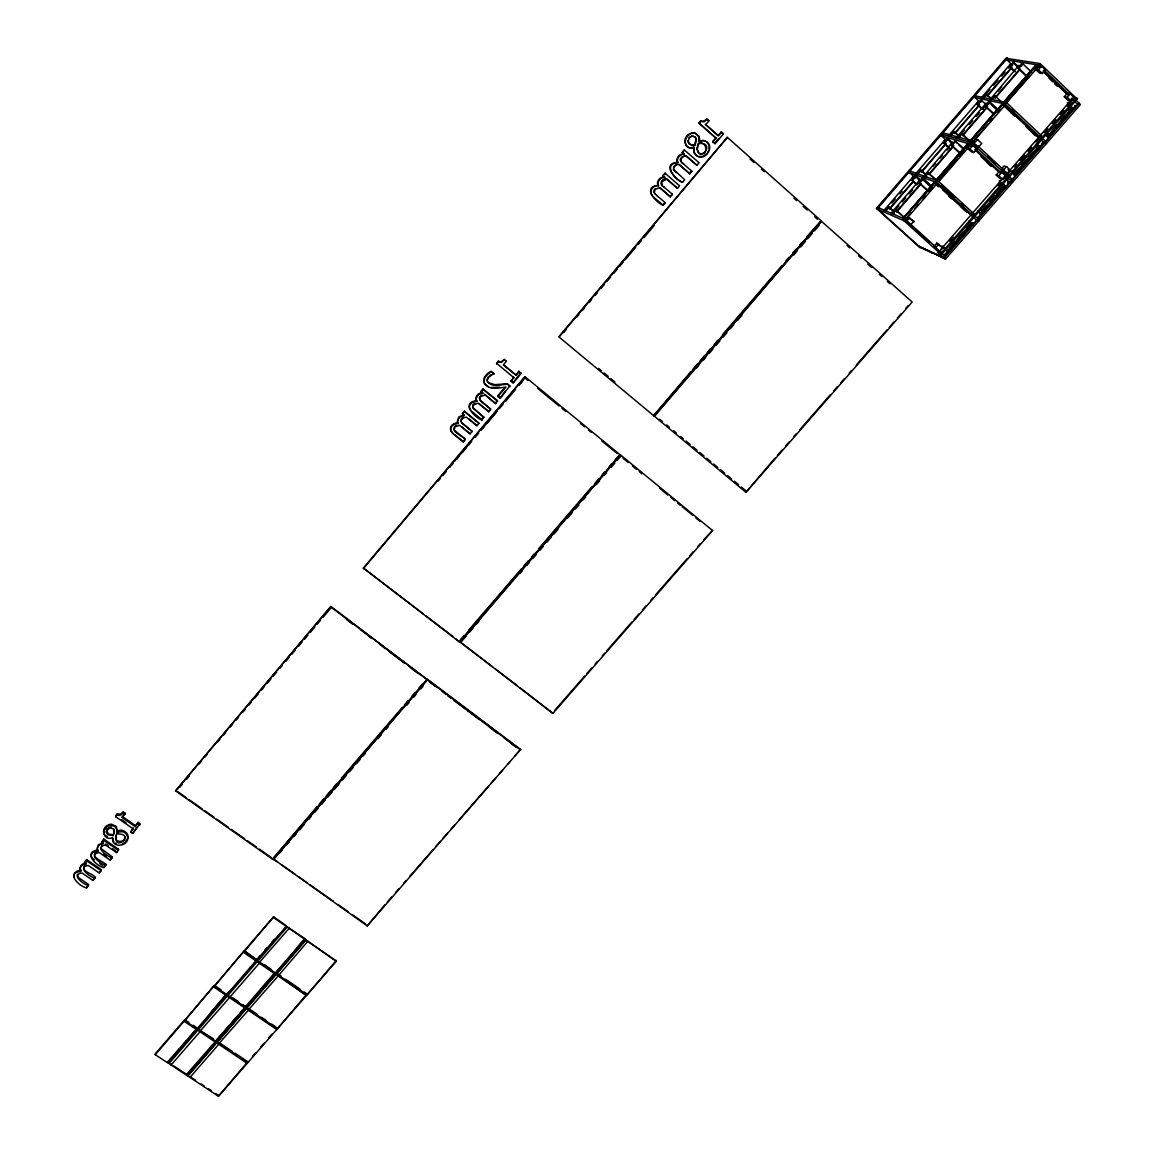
<?xml version="1.0" encoding="UTF-8"?>
<svg xmlns="http://www.w3.org/2000/svg" width="1154" height="1154" viewBox="0 0 1154 1154"><rect width="100%" height="100%" fill="white"/><g stroke="black" fill="none" stroke-linecap="round" stroke-linejoin="round"><path stroke-width="1.5" d="M286.264 925.71L273.628 916.824L244.215 950.838L257.068 960.359M257.227 961.744L275.186 974.063L246.004 1007.644L228.016 995.325L257.227 961.599M247.187 1063.368L247.201 1062.459L218.423 1096.3L187.77 1075.932L216.577 1042.783L247.187 1063.368L218.423 1096.3M247.793 1062.675L276.729 1029.541L246.177 1008.726L217.183 1042.091L247.793 1062.675L247.807 1061.767L234.911 1053.155M246.177 1008.726L217.168 1042.235M246.004 1007.644L275.186 974.063M246.783 1008.019L275.965 974.438L306.474 995.498L277.335 1028.849L246.783 1008.019L275.965 974.438M216.404 1041.716L245.398 1008.207L216.404 1041.716L198.387 1029.541L213.216 1038.658M243.581 952.396L256.448 961.21L227.237 994.95L214.355 986.223L243.609 951.56L256.275 960.359L226.862 994.532L226.891 993.81M103.658 830.808L104.293 834.212M227.41 996.176L245.398 1008.351M114.087 832.294L114.145 831.154A3.534 3.202 0.3 0 0 112.659 828.615L109.818 827.966L106.384 830.967M127.705 836.982L125.916 833.476L123.132 831.702L117.145 832.02L116.395 826.495L111.534 824.216A7.097 6.419 0.3 0 0 107.625 825.298C99.792 828.99 104.235 841.67 112.775 837.573C110.495 848.392 128.498 847.166 127.878 837.256M215.798 1042.423L186.991 1075.586L168.946 1063.526L197.781 1030.234L215.798 1042.423L186.991 1075.586M216.577 1042.783L187.77 1075.932M213.793 986.064L184.698 1020.54L213.793 986.064L226.444 994.82M214.355 986.223L243.609 951.56M483.93 381.224L485.069 377.185L488.733 373.434L491.388 371.833L494.128 374.069L491.114 371.299C486.627 373.319 481.579 378.57 484.651 383.734M479.242 397.784L480.684 401.087L490.782 409.381L488.733 411.79L478.073 403.092L473.443 405.04L472.751 407.881M184.15 1020.367L184.092 1021.247L197.002 1029.873L168.152 1063.18L155.227 1054.655L155.314 1053.746L184.15 1020.367L197.608 1029.166L197.276 1028.012M709.133 148.866L709.046 145.808M115.905 836.347C114.015 843.56 127.272 842.737 124.632 835.914M175.552 790.879L330.895 606.456L427.023 679.432L272.546 859.196L175.552 790.879L330.895 606.456M133.475 827.851L130.647 832.063L132.638 833.448L140.11 823.725L138.119 822.34L135.234 826.625L122.093 817.508L122.281 816.455L135.407 825.572M135.234 826.625L138.119 822.34M132.638 833.448L136.98 827.447M696.944 147.25C698.098 165.411 717.211 142.072 698.79 143.529L697.204 149.299L698.747 152.746M97.902 851.046L98.104 849.964C82.641 851.883 95.537 865.716 103.788 867.62L105.663 865.399C100.932 864.029 87.257 854.234 99.215 852.561L110.135 860.105L112.01 857.884C107.365 856.499 93.633 846.776 105.504 845.031L116.482 852.59L118.372 850.354L118.545 849.272L103.846 839.146L101.768 842.463L103.398 843.588C99.706 843.444 95.349 847.382 97.902 851.046L92.998 852.388L90.906 855.128M122.093 817.508L124.82 814.277L124.993 813.224L123.204 811.983L120.362 814.277L117.362 813.743L115.804 815.604L115.616 816.657L133.301 828.918L130.647 832.063M115.616 816.657L117.174 814.796L119.497 815.474L121.545 814.522L123.204 811.983M116.482 852.59L118.545 849.272M117.145 832.02C119.901 827.259 130.013 832.467 127.719 838.323M117.232 832.077L117.419 831.01M110.135 860.105L112.198 856.787L100.787 848.363L102.086 845.146M112.01 857.884L112.198 856.787M117.174 814.796L117.362 813.743M105.663 865.399L105.865 864.303C103.86 861.793 88.93 856.614 96.691 852.171M103.788 867.62L105.865 864.303M88.483 885.738C83.766 884.397 70.062 874.66 82.006 872.972L92.926 880.473L94.801 878.252C90.171 876.896 76.409 867.231 88.267 865.471L99.258 872.972L101.148 870.751L101.35 869.64L86.622 859.586L84.53 862.918L86.161 864.043C82.482 863.899 78.126 867.822 80.693 871.472C65.446 872.9 79.222 886.46 86.608 887.96L88.699 884.613L78.371 877.487L77.304 874.429M105.504 845.031L105.692 843.949L108.433 845.839M99.258 872.972L99.46 871.861M101.768 842.463L103.846 839.146M94.801 878.252L95.017 877.141C93.128 873.607 81.198 871.789 84.127 866.221M92.926 880.473L95.017 877.141M696.179 155.285L694.088 151.881L693.842 147.236L694.246 153.395L697.434 156.194M86.608 887.96L86.824 886.835M487.248 380.459L488.459 377.459L493.854 373.521M84.53 862.918L86.622 859.586M80.693 871.472L80.924 870.361C78.357 866.726 82.713 862.803 86.391 862.947M113.756 833.852L114.333 830.087A3.534 3.202 0.3 0 0 114.131 829.12M116.265 834.89C112.991 853.628 136.951 833.145 116.684 833.967L116.078 835.958M225.881 994.69L197.219 1028.762M113.943 832.784L113.222 835.655L107.769 834.703L106.24 832.38L107.423 828.485M457.518 420.503L459.869 416.81L464.153 415.454L462.307 413.579L464.341 411.156L478.997 423.33L476.948 425.739L466.202 417.099L463.547 417.777L460.821 420.503L462.033 423.229L472.13 431.466L470.096 433.875L459.422 425.235L454.806 427.168L454.113 429.995M167.474 1062.156L196.555 1028.906M697.449 145.577L698.242 143.269C706.594 139.951 709.364 155.285 699.887 153.525M653.698 190.742L655.371 188.491M680.283 159.194L682 156.901L685.808 155.675L696.915 165.282L699.05 162.757L684.351 149.977L682.216 152.516L684.322 154.16C680.081 154.001 675.811 158.487 678.018 162.642C662.324 163.68 674.845 179.635 682.562 182.289L684.683 179.764L673.215 169.133M127.56 838.612L124.863 842.434L122.281 843.906M707.907 152.011L708.686 150.438M103.788 830.649L107.437 826.351A7.097 6.434 0.3 0 1 111.332 825.269L114.967 826.437L117.232 830.274M488.185 376.925L486.974 379.911L487.666 381.96M454.575 426.562C451.185 432.577 463.143 435.75 465.264 439.587L463.23 441.982L452.469 433.24L450.752 430.413M461.427 418.426L460.98 421.845M472.65 405.242L473.198 404.463M479.53 397.077L480.078 396.298M673.417 166.969L675.855 164.878M498.211 361.216L496.797 363.755L498.211 361.216L501.225 361.894L504.24 359.428L506.289 361.39L503.332 364.895L516.17 375.396L518.824 371.372L516.17 375.396M698.689 123.002L701.012 121.127L698.689 123.002L716.273 138.379L712.696 141.697L715.696 138.134M123.175 815.373L124.993 813.224M469.606 408.905C467.918 404.578 472.837 401.015 476.818 401.39C474.496 397.409 478.795 393.125 482.834 393.283L480.973 391.422L483.021 388.999L497.388 400.64L495.629 403.64L484.622 394.379L495.629 403.64M662.757 175.61L665.382 173.374L662.757 175.61L664.834 177.283C660.622 177.11 656.337 181.596 658.559 185.722C653.121 184.856 648.058 191.636 652.544 195.892M702.036 121.718L707.157 119.324L708.888 120.867L705.801 124.517L718.452 135.797L721.538 132.147L723.457 133.864L715.192 143.659L712.696 141.697M464.153 415.454L462.552 414.171L464.341 411.156M481.232 391.985L483.021 388.999M682.216 152.516L684.351 149.977M488.589 382.811L494.922 384.671L507.169 383.705L509.852 385.898L500.129 398.303L497.648 395.952L504.471 387.859M511.193 381.296L513.775 377.344L511.193 381.296L513.141 382.883L521.074 373.492L518.824 371.372M705.253 124.286L717.889 135.552L721.538 132.147M497.937 396.514L505.914 387.066C498.759 387.917 487.219 390.903 483.887 381.974M463.23 441.982L465.033 438.967L454.936 430.759M483.627 416.94L481.853 419.941L483.627 416.94L473.544 408.689M488.733 411.79L490.508 408.804L480.425 400.525M495.34 403.063L497.388 400.64M500.129 398.303L505.394 391.163M513.141 382.883L520.771 372.958M662.656 204.936L665.267 202.758L663.161 205.268L653.323 196.815M669.796 196.483L672.421 194.29L670.301 196.8L659.771 187.713M689.198 173.504L691.866 171.268L689.731 173.792L679.201 164.661M714.614 143.399L718.754 138.509M664.214 187.121C658.573 185.015 661.026 178.336 666.348 178.755L677.456 188.333L679.576 185.808L664.877 173.086M363.351 568.042L525.027 376.738L620.087 454.791L459.321 641.869L363.351 568.042L423.403 613.942M558.839 336.723L727.352 137.326L559.099 337.069L653.698 415.671L821.158 220.818L727.352 137.326M363.438 568.59L525.027 376.738M454.676 461.11L467.024 446.511M482.372 428.35L495.989 412.454M520.454 383.301L524.998 377.921L527.926 380.459M186.328 779.037L188.65 776.296M199.065 763.962L201.387 761.222M204.864 757.111L207.172 754.384M217.587 742.051L219.909 739.31M223.386 735.199L225.694 732.458M230.324 726.977L232.646 724.25M236.123 720.139L238.431 717.399M243.061 711.917L245.384 709.176M248.846 705.065L251.168 702.324M254.645 698.213L258.107 694.117M261.583 690.005L263.905 687.265M267.367 683.154L270.844 679.042M273.166 676.302L276.628 672.191M280.105 668.079L282.427 665.353M285.903 661.242L289.365 657.131M291.688 654.39L295.164 650.279M298.626 646.168L302.103 642.057M304.425 639.316L307.887 635.219M310.21 632.479L314.84 626.997M317.148 624.256L320.624 620.145M322.947 617.404L331.054 607.826M438.001 481.276L440.323 478.521M442.876 475.506L446.281 471.481M449.699 467.442L453.104 463.403M456.522 459.379L458.917 456.537M462.408 452.411L465.884 448.286M468.207 445.545L471.697 441.405M475.073 437.424L478.665 433.168M480.987 430.413L484.478 426.288M486.8 423.547L497.259 411.17M499.437 408.603L503.072 404.289M505.394 401.549L515.535 389.547M518.983 385.465L522.445 381.383M563.787 332.453L566.109 329.712M576.553 317.35L578.875 314.609M582.366 310.484L584.689 307.743M589.319 302.247L591.641 299.506M595.132 295.381L597.455 292.64M600.931 288.514L604.407 284.389M606.73 281.648L610.206 277.537M613.697 273.411L617.174 269.286M619.496 266.545L622.972 262.434M625.295 259.679L635.739 247.331M638.061 244.576L641.552 240.465M643.874 237.71L654.318 225.362M179.937 787.1L182.26 784.345M186.905 778.849L189.227 776.094M316.975 806.718L272.546 859.196M319.312 803.992L323.985 798.554M326.337 795.827L331.01 790.389M333.347 787.663L336.853 783.58M341.526 778.142L402.342 707.388M404.679 704.661L408.184 700.579M411.689 696.497L415.195 692.414M418.7 688.332L422.22 684.25M460.331 639.907L463.836 635.811M468.538 630.358L521.291 568.951M523.642 566.225L528.33 560.772M531.85 556.675L534.187 553.949M538.875 548.482L591.641 487.089M595.161 482.992L598.681 478.896M602.186 474.813L604.537 472.073M609.225 466.62L611.577 463.894M615.096 459.797L620.087 454.791M690.799 371.689L653.698 415.671M693.136 368.963L697.824 363.524M700.161 360.798L704.834 355.36M707.186 352.634L710.691 348.551M714.196 344.469L717.716 340.372M722.39 334.934L782.051 265.492M785.571 261.41L789.076 257.328M792.582 253.245L796.087 249.163M799.607 245.081L801.943 242.354M806.617 236.916L821.158 220.818M273.325 858.98L427.672 679.389L520.584 749.436L367.26 925.912L273.325 858.98L277.725 862.081M459.927 641.855L620.549 454.964L712.581 530.537L552.881 713.374L459.927 641.855L492.729 666.94M654.13 415.887L821.417 221.236L654.462 416.305L745.96 492.325L912.179 302.016L821.417 221.236M273.325 859.744L427.672 679.389M460.085 642.461L620.549 454.964M279.816 852.878L282.153 850.166M286.812 844.742L289.149 842.031M293.823 836.592L296.145 833.88M299.651 829.813L304.324 824.374M308.608 819.383L310.945 816.657M314.566 812.459L318.086 808.348M321.461 804.425L325.139 800.155M327.491 797.414L332.193 791.947M334.545 789.206L338.987 784.042M342.493 779.96L345.998 775.877M349.503 771.81L353.023 767.713M356.413 763.76L360.019 759.563M363.207 755.87L365.457 753.245M378.022 738.632L381.44 734.665M385.999 729.357L388.263 726.703M406.771 705.195L409.107 702.469M413.781 697.03L416.118 694.319M420.792 688.88L423.129 686.154M461.34 641.696L466.028 636.243M469.548 632.161L473.053 628.064M476.573 623.982L478.91 621.256M519.906 573.567L522.257 570.841M526.931 565.388L529.282 562.662M532.787 558.565L536.307 554.483M539.827 550.4L543.433 546.188M546.823 542.25L551.525 536.769M553.603 534.374L558.118 529.109M567.494 518.204L572.038 512.91M575.442 508.943L578.846 504.99M583.39 499.696L585.669 497.057M596.243 484.752L599.662 480.771M604.234 475.448L606.586 472.722M611.274 467.269L614.779 463.187M617.13 460.46L620.636 456.378M696.453 368.169L698.79 365.443M703.464 360.005L705.801 357.293M709.306 353.211L712.811 349.128M716.317 345.06L719.822 340.978M723.327 336.896L726.832 332.828M730.338 328.746L733.843 324.663M737.348 320.596L742.022 315.157M793.678 255.048L797.154 251.009M800.631 246.97L805.261 241.575M807.569 238.892L812.2 233.497M814.464 230.887L819.152 225.419M876.434 208.326L1006.461 57.7L1007.586 57.873L877.343 208.73L876.434 208.326L920.07 247.749M877.011 208.571L1007.168 57.801M915.093 177.673L909.828 172.855L911.054 171.456L938.303 181.12L974.279 214.168L973.01 215.625L970.615 214.702M941.664 135.984L944.116 133.157L973.659 141.379L1004.398 105.908L1002.941 104.524L971.567 139.836L973.038 141.206L970.326 144.163L941.664 135.984L945.602 139.648M974.942 97.47L976.169 96.042L1006.403 102.533L1005.12 104.019L974.942 97.47L980.164 102.389M1012.404 65.086L1007.197 60.109L1008.423 58.681L1040.143 63.585L1075.788 97.787L1074.504 99.258L1071.734 98.725M883.805 210.619L913.045 176.778L915.584 177.702M915.468 173.98L944.895 139.922M948.559 135.682L978.174 101.408L981.001 102.028M981.448 97.614L1010.442 64.061M1018.131 66.11L1012.736 62.157L1013.255 62.792L1009.332 66.716L1014.438 71.577M155.227 1054.655L184.092 1021.247M244.201 951.675L273.628 916.824M884.628 210.533L884.613 209.682M921.426 180.803L914.891 175.538L919.204 179.894M916.29 173.893L916.276 173.042M978.188 102.273L977.351 102.36M916.637 184.784L911.501 180.082L915.281 176.302M926.446 174.99L920.315 169.883L917.315 173.951L916.521 173.663M948.574 147.726L943.438 142.966L947.275 139.144L951.184 142.779M958.397 135.177L953.55 131.282L950.55 135.35L949.367 134.744M982.083 109.125L976.962 104.322L980.842 100.441L980.366 99.778L987.002 104.985M992.094 99.1L985.905 93.979L982.905 98.061M885.06 210.922L887.339 208.297M891.883 203.032L895.288 199.079M899.846 193.814L902.111 191.189M913.088 178.495L912.237 177.716M986.526 93.517L990.002 89.493M993.479 85.468L998.109 80.102M1001.6 76.077L1005.076 72.053M1008.553 68.028L1010.861 65.345L1009.62 65.013M885.378 210.749L888.378 206.681L893.167 210.619M889.229 207.056L885.45 211.427L884.224 210.893M911.501 180.082L912.381 180.399L916.189 175.999M917.401 174.586L921.209 170.186M943.438 142.966L944.376 143.24L948.199 138.812L952.108 142.447M950.665 135.97L954.488 131.542M976.962 104.322L977.957 104.538L981.809 100.081M983.035 98.653L986.901 94.195M1009.332 66.716L1010.37 66.889L1014.236 62.403M889.402 208.773L913.405 181.005M921.238 171.932L946.121 143.154M954.517 133.446L979.558 104.466M987.117 95.724L1012.029 66.903M889.748 208.917L913.766 181.135M921.613 172.061L945.775 144.106M954.906 133.547L979.241 105.403M987.189 96.215L1011.669 67.884M890.672 213.605L920.257 179.389L922.868 180.341M923.965 175.999L952.497 142.13M956.204 137.845L986.18 103.182L989.065 103.817M963.806 148.376L954.502 140.629L954.949 141.351L951.069 145.216L960.142 153.626M956.998 137.744L958.267 137.514L961.296 133.402L970.168 141.033M930.73 186.818L921.757 178.625L923.489 178.625L931.422 185.895M952.512 142.995L951.675 143.082M904.159 217.212L895.345 209.639L892.316 213.75M927.83 191.059L918.743 182.736L922.58 178.928L921.757 178.625M936.745 180.529L927.657 172.422L924.642 176.548L923.82 176.245M994.041 114.65L985.011 106.139L987.435 103.326L988.935 102.216L997.821 110.596M1026.786 76.712L1017.77 68.115L1021.737 64.148L1021.203 63.513L1022.747 63.744L1031.618 72.226M894.249 211.254L898.851 205.931M902.298 201.936L905.746 197.954M909.208 193.959L912.655 189.963M917.257 184.64L920.704 180.659L919.449 180.341M933.254 166.162L935.562 163.479M940.193 158.127L942.515 155.444M947.145 150.092L949.468 147.409M962.133 132.768L964.47 130.07M969.129 124.675L972.62 120.636M976.125 116.597L979.616 112.558M983.121 108.505L986.612 104.466L985.343 104.134M991.113 99.273L994.633 95.205M998.152 91.137L1001.672 87.069M892.388 214.442L896.211 210.014M918.743 182.736L919.651 183.068L923.489 178.625M928.581 172.739L924.729 177.197L923.416 176.721M951.069 145.216L952.021 145.505L955.901 141.019M958.383 138.148L962.263 133.662M985.011 106.139L986.006 106.37L989.901 101.855L998.801 110.25M992.137 99.287L995.065 95.897L1001.412 101.898M1017.77 68.115L1018.823 68.288L1022.747 63.744M896.369 211.745L920.661 183.674M929.028 173.994L953.781 145.404M963.446 134.225L987.665 106.226M994.921 97.845L1019.689 69.226M896.73 211.903L921.036 183.818M928.97 174.643L953.435 146.37M962.667 135.696L987.29 107.235M995.253 98.047L1020.223 69.182M171.282 1058.261L167.719 1062.199M174.744 1054.266L179.36 1048.943M182.822 1044.947L186.27 1040.951M189.732 1036.956L194.348 1031.633M211.182 1012.188L226.17 994.705M226.876 994.056L229.213 991.358M260.213 955.555L256.577 960.027L286.466 926.547L273.628 917.632M264.915 950.131L267.266 947.42M271.969 941.981L274.32 939.269M197.608 1029.166L226.631 995.642L213.735 986.93M257.068 960.503L286.466 926.417M198.373 1029.685L227.41 996.032M304.945 938.664L287.245 926.95L257.847 961.037L275.806 973.356L304.959 938.707L297.732 946.799M903.063 218.337L934.74 181.755L976.89 220.472M936.009 180.298L967.903 143.485L970.932 146.039M970.456 140.543L1002.566 103.471M1003.85 101.985L1036.191 64.667M902.774 218.842L932.966 183.991M936.312 180.125L965.869 146.01M969.663 141.639L998.268 108.62M1000.258 106.312L999.854 107.697M1003.648 102.389L1033.609 67.812M903.423 218.495L935.144 181.899L971.48 215.495M936.399 180.442L968.321 143.601M970.86 140.658L1003.014 103.557L1039.538 138.076L1036.104 142.014M1004.283 102.086L1036.638 64.739L1039.249 67.235M903.625 218.77L903.596 217.89M932.98 184.871L932.129 184.957M967.571 144.986L969.447 144.914M970.514 141.553L970.5 140.658M1035.686 66.369L1037.706 66.124M200.32 1030.839L229.733 997.417L229.242 996.551L245.225 1007.456M289.164 928.292L259.881 961.83M904.13 217.702L935.029 182.923L936.485 184.265L906.15 219.274L895.345 209.639M937.697 179.836L968.235 144.596L969.692 145.952L939.154 181.192L937.106 179.635L939.154 181.192M1038.225 137.153L1040.865 137.816L1042.149 136.345L1005.004 101.263L1036.609 65.677L1038.066 67.062L1006.461 102.634L1029.368 76.207M929.893 189.343L932.244 186.631M905.226 219.289L879.406 208.095L878.194 209.494L903.971 220.731L905.226 219.289L936.154 247.302M909.828 172.855L937.034 182.577L938.303 181.12M1007.197 60.109L1038.86 65.086L1040.143 63.585M906.77 217.875L905.024 219.88L910.088 225.044L914.011 221.525L907.635 216.865L914.011 221.525M907.924 216.332L911.429 212.307M914.92 208.268L918.411 204.229M923.085 198.849L925.407 196.166M930.066 190.785L932.403 188.088M938.563 180.976L957.344 159.31M959.695 156.598L964.383 151.188M967.268 148.058L969.923 145L973.154 144.957L977.178 148.707L973.846 152.544L971.279 151.794L967.268 148.058L969.822 148.794L973.846 152.544M987.824 124.142L972.461 142.057L974.337 142.591L973.673 143.37L978.39 147.323L981.722 143.471L977.698 139.706L975.116 138.999M990.103 121.516L992.368 118.891M998.066 112.327L1000.345 109.702M1035.095 69.601L1038.254 66.153L1041.759 65.807L1045.769 69.644L1042.379 73.539L1039.552 73.077L1035.556 69.254L1038.384 69.716L1042.379 73.539M906.034 221.38L909.958 217.861M969.822 148.794L973.154 144.957M973.673 143.37L977.698 139.706M1038.384 69.716L1041.759 65.807M910.088 225.044L910.751 224.28M975.808 149.284L977.178 148.707M977.683 147.121L978.361 146.342M209.682 1048.135L211.99 1045.495M217.212 1039.48L223.01 1032.816M225.318 1030.147L229.963 1024.795M232.286 1022.127L238.07 1015.462M240.393 1012.794L245.037 1007.456L215.856 1040.72M260.804 989.295L274.94 973.24L259.001 962.162L259.535 963.013L230.338 996.58M304.786 939.14L275.59 972.534M305.175 939.414L275.806 973.356M276.571 973.731L305.94 939.947L336.391 961.239L307.079 994.791L276.571 973.875L305.94 939.947M217.183 1042.091L219.116 1043.375L248.471 1010.096L247.98 1009.231L276.729 1028.647L276.729 1029.541M307.858 941.275L278.821 975.159L278.302 974.365M936.716 243.234L934.105 246.235L939.183 251.413L943.121 247.951L936.716 243.234L943.121 247.951M996.19 174.961L998.83 171.917L1002.162 171.975L1006.144 175.696L1002.812 179.505L1000.157 178.654L996.19 174.961L998.83 175.797L1002.812 179.505M1001.369 169.003L1004.023 165.974L1006.692 166.782L1010.673 170.489L1007.341 174.312L1002.638 170.374L1003.316 169.609M1064.305 96.763L1066.974 93.69L1070.58 93.46L1074.547 97.253L1071.172 101.119L1068.243 100.542L1064.305 96.763L1067.205 97.325L1071.172 101.119M935.187 247.793L939.125 244.316M998.83 175.797L1002.162 171.975M1002.638 170.374L1006.692 166.782M1067.205 97.325L1070.58 93.46M940.524 249.841L1004.196 176.822M1006.548 174.124L1072.311 98.696M939.183 251.413L939.846 250.663M1004.745 176.23L1006.144 175.696M1006.62 174.081L1007.298 173.316M1073.061 97.888L1074.547 97.253M949.641 241.172L953.175 237.104M997.893 185.837L1000.345 183.024M1014.366 166.941L1016.66 164.315M1020.093 160.392L1024.665 155.141M1028.099 151.203L1031.532 147.265M1044.269 132.652L1047.731 128.7M1052.333 123.406L1055.78 119.453M1060.252 114.333L1063.844 110.207M1067.306 106.24L1070.825 102.201M941.303 251.976L940.048 253.418L903.971 220.731M1006.187 177.586L1008.74 174.658L978.001 145.995M1075.499 99.633L1080.447 104.538L945.443 259.174L937.769 252.365L940.712 253.721L1076.595 97.931L1077.447 98.768L941.577 254.515L938.159 252.538M950.03 247.288L954.747 241.893M958.267 237.854L962.984 232.459M966.518 228.405L971.221 223.01M981.665 211.052L986.396 205.614M989.959 201.546L994.69 196.122M997.056 193.396L1004.168 185.26M1013.472 174.6L1018.059 169.35M1021.492 165.397L1026.079 160.146M1028.373 157.521L1032.96 152.256M1036.407 148.318L1038.701 145.692M1046.692 136.518L1049 133.878M1052.462 129.912L1057.078 124.618M1060.54 120.651L1065.171 115.357M1068.633 111.39L1072.095 107.423M946.9 251.514L971.625 223.184M979.703 213.923L1004.6 185.405M1013.904 174.73L1039.148 145.808M1047.154 136.634L1072.556 107.51M1029.411 157.232L1031.719 154.578M945.314 253.866L972.072 223.357M980.063 214.197L1005.148 185.448M1014.38 174.889L1039.639 145.938M1047.644 136.763L1073.076 107.61M972.851 222.664L945.414 255.005L944.578 254.428L945.833 254.529M980.135 214.327L1005.033 185.794M1014.784 174.629L1039.581 146.212M1041.427 144.351L1041.874 143.586L1042.365 144.596L1041.514 143.788M1048.034 136.533L1072.989 107.928M978.217 217.212L979.068 217.125L978.203 216.332M944.924 255.654L948.92 251.918L942.4 246.004M1007.586 183.847L1008.639 182.649L1007.702 182.346M1071.878 108.144L1073.032 108.865L1075.73 105.692L1074.879 105.764L1075.816 106.283L1074.893 105.389M977.799 218.135L980.482 215.062M1038.542 146.5L1039.682 147.236L1043.216 143.183L1042.235 142.923M945.025 256.376L974.192 222.708M978.231 218.092L1009.649 182.346L1008.134 181.856M1012.173 179.447L1040.519 146.717M1041.673 145.39L1043.216 143.63M1048.467 137.614L1077.663 104.423M971.12 223.761L972.764 224.756L976.673 220.27M977.928 218.827L981.852 214.341L977.957 210.749M1039.682 147.236L1044.255 142.851L1042.653 142.447M1045.524 141.394L1049.491 136.836L1045.625 133.172M918.714 246.264L944.073 258.063L1079.235 103.225M252.437 1056.473L255.899 1052.491M260.53 1047.197L264.006 1043.23M268.637 1037.922L272.099 1033.955M305.276 995.974L277.335 1028.849M307.079 994.791L336.333 960.402M384.873 904.823L367.26 925.912M387.239 902.125L391.956 896.716M395.49 892.662L399.039 888.609M403.756 883.199L406.121 880.502M409.656 876.449L433.255 849.431M435.621 846.719L440.338 841.324M442.703 838.612L447.42 833.217M450.969 829.163L454.503 825.096M459.22 819.701L488.733 785.917M491.085 783.22L495.802 777.81M499.35 773.757L502.884 769.704M507.616 764.294L509.967 761.597M514.684 756.187L520.584 749.436M555.016 710.027L584.559 676.186M586.924 673.489L591.641 668.079M595.19 664.012L597.556 661.3M602.287 655.89L604.653 653.193M607.018 650.481L631.829 622.064M634.195 619.352L638.927 613.942M642.475 609.889L646.009 605.821M650.741 600.412L653.106 597.7M655.472 595.002L687.38 558.464M689.746 555.752L693.294 551.699M698.011 546.275L700.377 543.577M703.926 539.509L712.581 530.537M774.998 458.138L745.96 492.325M777.349 455.441L782.066 450.046M785.6 446.007L789.134 441.953M793.837 436.558L796.202 433.861M799.722 429.822L830.346 394.755M833.88 390.716L837.415 386.662M840.949 382.623L844.483 378.57M849.2 373.189L851.551 370.492M856.268 365.097L886.878 330.03M889.244 327.332L893.946 321.937M897.48 317.898L901.014 313.845M905.731 308.45L908.083 305.752M707.157 119.324L704.027 121.891L700.464 120.896M706.811 153.525L702.8 156.381L698.242 156.526M504.24 359.428L501.514 362.414L498.499 361.736M688.952 137.687L691.751 135.956L695.141 137.081A3.779 3.606 -65.7 0 1 696.439 140.124L695.083 145.332L693.395 145.563L689.053 143.731L687.697 140.947M190.093 1077.259L218.885 1044.139L218.539 1043.317M489.527 375.67L491.099 374.675M473.962 403.785L475.001 403.236M455.34 425.884L456.378 425.336M480.886 395.591L481.954 395.043M462.22 417.734L463.302 417.185M84.877 865.558L85.901 865.038M108.62 827.447L111.462 826.928M492.513 374.055L493.724 373.665M693.842 147.236L689.977 147.784M694.448 147.553C685.231 151.434 681.134 137.672 689.457 133.951A7.573 7.227 -65.7 0 1 693.54 132.869L695.386 133.33M484.896 394.942L480.338 396.861L479.646 399.702M686.341 155.949C681.423 155.53 678.451 161.675 683.673 164.056M677.456 188.333L666.853 179.058L661.646 181.827L662.468 185.462M116.871 832.899L118.415 832.582M186.371 1074.562L215.553 1041.341M463.908 414.863L458.6 417.185L457.547 421.989M482.834 393.283L482.574 392.721C478.218 392.504 474.02 397.365 476.818 401.39M113.409 834.587L109.183 834.328L106.442 831.327M683.788 153.9C679.562 153.727 675.292 158.213 677.499 162.368L678.018 162.642M664.329 176.995C660.117 176.822 655.847 181.293 658.068 185.419L658.559 185.722M80.924 870.361C77.318 870.087 72.327 873.246 74.245 877.285M510.14 386.446L507.457 384.253C501.038 384.383 491.777 387.946 487.406 381.426M278.316 974.293L281.345 976.298M274.537 973.067L245.297 1006.894M476.573 400.827C460.778 401.996 474.381 417.734 481.853 419.941M450.969 431.019C448.661 426.605 453.695 422.494 457.936 422.941L458.167 423.532C454.575 423.345 450.175 425.884 450.666 429.923M677.499 162.368C661.458 163.522 674.874 179.779 682.562 182.289M658.068 185.419C641.941 186.703 655.674 202.513 663.161 205.268M499.711 387.239L490.926 387.47M703.695 140.629L698.963 141.091L698.963 137.254L696.05 133.59M693.77 136.287C689.039 135.22 685.966 142.793 690.77 144.841M691.462 145.13L694.549 145.087L695.891 139.865A3.779 3.606 -65.7 0 0 694.593 136.836M170.951 1064.046L171.167 1064.926L200.104 1031.604L199.772 1030.782M1036.609 65.677L1038.066 67.062M1021.867 65.908L1018.838 65.417L989.916 99.749M1045.769 69.644L1040.995 65.691M1073.494 97.34L1076.595 97.931M1074.345 98.162L1077.447 98.768M1073.032 108.865L1067.219 102.821M995.065 95.897L994.041 95.681L991.026 99.807L990.118 99.605M989.901 101.855L988.026 102.014L988.935 102.216M1004.168 104.985L1002.292 104.379L1010.399 111.967M1047.745 135.956L1049.491 136.836M925.724 249.798L932.389 253.087M942.89 134.571L971.596 142.692L1007.471 176.129M948.199 138.812L946.439 138.898L947.275 139.144M968.235 144.596L969.692 145.952M705.599 141.177L703.147 140.384L698.963 141.091L699.67 139.23L698.877 135.999L694.838 133.085M1007.99 169.681L1010.673 170.489M1014.424 173.994L1016.126 174.918L1012.231 171.297M1011.077 178.481L1012.015 178.769M923.532 175.61L926.676 176.721M936.356 183.241L934.437 182.707L936.485 184.265M971.87 213.259L974.279 214.168M708.888 120.867L706.594 119.093M723.457 133.864L720.962 131.902M894.465 213.952L891.927 213.057M696.886 155.934C705.931 161.805 715.696 145.029 705.036 140.932M947.319 250.894L948.4 251.673M918.872 246.235L944.145 257.991M945.443 259.174L932.461 252.668M107.437 836.693L105 835.15M696.915 165.282L685.808 155.675M115.198 843.011L116.496 843.747M924.989 249.163L925.753 249.884M219.116 1043.375L218.971 1042.697M256.592 959.565L244.215 950.838M488.546 386.763L485.17 384.311M688.765 147.524C683.024 144.841 685.26 136.72 689.991 134.196A7.573 7.241 -65.6 0 1 694.088 133.114M173.807 1065.935L186.674 1074.403M191.189 1077.389L195.502 1080.231M201.243 1084.01L204.114 1085.9M208.412 1088.741L211.283 1090.631M215.596 1093.473L218.467 1095.362M186.155 1020.583L188.939 1022.444M193.107 1025.228L195.877 1027.089M220.573 1043.577L232.041 1051.236M214.399 985.357L221.337 990.06M232.834 997.835L238.532 1001.686M242.802 1004.586L245.643 1006.504M250.158 1009.562L257.299 1014.409M261.597 1017.309L265.896 1020.208M271.608 1024.088L275.907 1026.988M99.835 863.682L102.605 865.572M86.406 860.682L101.148 870.751M103.413 854.277L106.182 856.167M264.05 964.441L271.147 969.317M285.629 979.241L299.91 989.036M304.194 991.978L307.051 993.94M103.644 840.227L118.372 850.354M101.97 841.381L103.6 842.507L98.494 844.742L97.441 848.579M112.558 848.666L115.299 850.556M123.031 813.022L124.82 814.277M137.961 823.408L139.951 824.793M305.175 939.544L287.245 926.95M305.94 940.077L336.391 961.239M121.689 819.686L126.103 822.744M177.11 791.197L185.924 797.4M188.852 799.477L202.065 808.781M205.008 810.844L213.807 817.061M216.75 819.124L228.492 827.404M231.435 829.466L244.648 838.77M247.576 840.848L256.39 847.05M259.333 849.113L271.075 857.393M282.124 865.183L295.323 874.472M298.251 876.535L307.051 882.738M309.979 884.801L333.448 901.332M337.848 904.433L348.104 911.66M352.504 914.761L365.703 924.065M330.953 607.033L427.023 679.432M427.802 680.023L520.8 750.114M345.363 618.255L352.489 623.622M361.029 630.055L371.011 637.571M379.551 644.019L385.321 648.721M388.855 651.015L404.304 662.67M408.516 665.844L418.354 673.258M431.567 683.211L435.433 686.125M437.352 687.582L436.4 687.034M448.488 695.963L450.882 697.766M454.041 700.146L461.11 705.469M463.937 707.604L479.487 719.317M482.314 721.452L497.864 733.165M503.519 737.435L516.242 747.013M346.791 619.684L352.533 624.011M368.213 635.825L371.112 638.003M389.706 652.024L404.376 663.074M411.17 668.195L418.44 673.676M429.23 681.798L432.086 683.947M432.909 684.394L435.476 686.341M442.025 691.275L445.92 694.376M447.795 695.79L450.651 697.939M453.508 700.089L465.451 709.104M467.788 710.85L479.602 719.764M489.209 727.006L497.98 733.612M510.631 743.147L516.372 747.475M426.273 616.135L453.435 636.893M456.292 639.085L459.321 641.869M495.585 669.118L516.978 685.476M519.834 687.654L552.881 713.374M94.311 859.903L92.031 857.898L90.964 854.97M454.878 434.885L462.999 441.376M468.639 418.671L476.948 425.739M461.73 426.764L470.096 433.875M483.887 417.532L472.505 407.29M472.13 411.733L481.593 419.349M464.586 411.747L478.997 423.33M479.011 403.583L488.459 411.213M497.648 395.952L499.841 397.741M483.281 389.547L497.677 401.217M480.973 391.422L482.574 392.721M496.508 363.236L514.078 377.877M510.89 380.748L512.838 382.349M504.543 359.947L506.289 361.39M519.127 371.905L521.074 373.492M537.663 388.422L559.185 406.049M561.926 408.3L566.037 411.661M580.491 423.504L584.544 426.821M588.598 430.139L591.31 432.361M601.652 440.828L617.001 453.392M622.972 458.152L628.165 462.466M632.378 465.985L636.489 469.361M639.244 471.597L641.985 473.847M659.598 488.142L667.791 494.994M670.575 497.259L674.729 500.663M677.513 502.942L680.283 505.207M682.144 506.606L692.963 515.463M695.905 518.016L699.973 521.334M504.327 365.414L515.867 374.862M598.594 368.386L601.321 370.665M604.061 372.93L608.158 376.348M610.899 378.613L614.995 382.017M659.713 419.19L662.483 421.484M666.637 424.932L669.392 427.24M673.547 430.687L676.316 432.981M680.471 436.428L683.226 438.736M685.995 441.03L690.15 444.478M692.919 446.786L697.059 450.233M699.829 452.527L703.983 455.989M706.753 458.282L710.893 461.73M713.662 464.023L717.817 467.485M720.586 469.779L724.726 473.227M727.496 475.535L731.65 478.982M734.42 481.276L738.56 484.723M741.33 487.031L745.484 490.479M656.568 195.286L665.267 202.758M663.261 175.898L664.834 177.283M663.709 186.818L672.421 194.29M670.301 196.8L659.785 187.539L655.068 189.501L654.289 192.473M461.788 422.638L472.13 431.466M691.866 171.268L681.408 162.108L680.211 159.901M689.731 173.792L679.23 164.459C674.282 163.998 671.224 170.172 676.489 172.566M682.735 152.775L684.322 154.16M713.259 141.942L715.192 143.659M750.042 159.021L754.024 162.584M761.553 169.292L764.236 171.686M793.938 198.171L796.592 200.551M803.126 206.364L807.237 210.042M814.71 216.88L817.378 219.274M847.007 245.499L849.705 247.908M858.59 255.827L861.23 258.193M867.851 264.093L871.818 267.627M879.276 274.277L881.973 276.671M887.339 281.475L890.037 283.87M699.237 123.233L716.273 138.379M453.536 433.803L451.329 431.524M931.538 252.221L932.389 253.058M924.224 248.817L925.061 249.639L920.127 247.374L877.343 208.73M904.678 217.933L906.15 219.274M911.328 225.665L929.749 242.354M906.669 221.655L910.722 225.333M935.836 248.096L939.846 251.716M941.116 252.827L945.314 256.635M940.712 253.721L941.577 254.515M889.705 207.893L892.374 210.316M922.176 178.149L931.408 186.616M927.859 183.76L930.499 186.183M968.855 221.179L972.764 224.756M914.891 175.538L918.815 179.13M919.651 183.068L928.898 191.55M912.381 180.399L916.305 183.991M977.553 210.922L981.304 214.125M927.657 172.422L936.745 180.774M941.65 185.26L954.776 197.32M961.34 203.349L963.965 205.773M974.034 215.235L978.145 219.029M977.597 219.664L978.895 220.861M937.034 182.577L973.01 215.625M977.452 219.823L978.751 221.02M934.985 182.75L938.88 186.328M942.775 189.905L959.652 205.398M963.547 208.975L966.143 211.355M949.713 196.67L952.31 199.051M960.114 206.205L966.605 212.177M920.315 169.883L924.166 173.417M935.865 184.424L938.462 186.804M948.631 196.108L951.213 198.474M1001.384 183.472L1005.711 186.861L999.22 180.832M954.502 140.629L957.142 143.067M958.902 145.015L962.854 148.693M952.021 145.505L961.253 154.059M945.328 141.177L944.073 140.86M944.376 143.24L949.598 148.087M972.202 140.009L973.659 141.379M974.365 143.558L978.39 147.323M1003.36 170.604L1007.341 174.312M987.882 156.511L995.729 163.839M1008.293 175.812L1012.462 179.707M1008.192 176.346L1009.058 177.153M961.296 133.402L970.355 141.841M972.461 144.755L976.486 148.505M1001.441 171.758L1005.422 175.466M1007.442 177.658L1012.563 182.289M1011.135 181.236L1012.419 182.447M970.326 144.163L972.88 146.558M975.447 148.938L1001.066 172.811M974.87 149.688L999.725 172.855M1004.456 177.514L1009.938 182.62M980.943 156.54L991.3 166.19M953.55 131.282L958.671 136.042M986.612 162.137L990.493 165.743M986.006 106.37L993.637 113.554M977.957 104.538L983.15 109.428M1045.178 142.245L1046.462 143.457M1045.034 142.404L1046.317 143.615M1003.879 104.697L1044.457 143.053M1025.877 126.594L1032.34 132.681M1010.918 112.674L1014.799 116.323M1032.888 133.417L1035.47 135.855M985.905 93.979L991.012 98.811M1036.407 143.731L1040.288 147.395M992.382 105.245L997.619 110.193M1005.653 101.393L1007.11 102.778M1012.116 109.486L1014.727 111.952M1041.644 137.715L1045.74 141.596M1005.12 104.019L1040.865 137.816M654.823 193.627L657.059 195.603M1012.736 62.157L1017.15 66.499M1018.823 68.288L1027.695 76.755M1010.37 66.889L1015.549 71.836M1069.787 93.315L1073.739 97.109M1038.86 65.086L1041.398 67.523M1043.952 69.961L1069.412 94.383M1043.144 70.971L1067.854 94.657M1043.981 72.139L1067.392 94.57M1071.215 98.234L1077.951 104.697M1048.986 78.198L1052.837 81.891M1054.698 83.795L1057.28 86.261M706.695 142.014L708.527 144.409M469.938 409.439L470.846 410.564M653.799 192.155L655.313 193.944M113.741 841.684L112.703 838.468M249.048 1009.187L278.244 975.837L277.739 974.986L306.474 995.498M457.316 421.398L458.167 423.532M338.41 784.201L338.064 785.109"/></g></svg>
